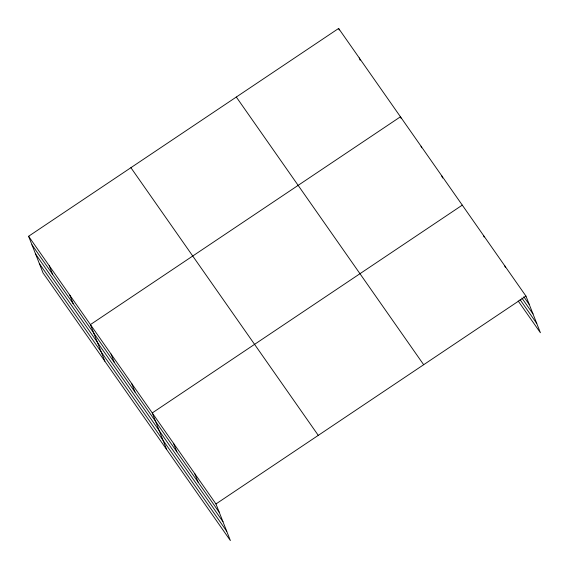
<?xml version="1.0" encoding="UTF-8"?>
<svg xmlns="http://www.w3.org/2000/svg" width="569" height="569" viewBox="0 0 569 569"><rect width="100%" height="100%" fill="white"/><g stroke="black" fill="none" stroke-linecap="round" stroke-linejoin="round"><path stroke-width="0.85" d="M28.599 236.263L215.964 503.949L230.374 540.55L43.016 272.864L28.599 236.263L338.626 28.45L525.984 296.136L540.401 332.737L518.153 300.951M462.284 205.125L152.257 412.938L166.674 449.538M215.964 503.949L525.984 296.136M523.786 296.726L529.348 304.671M521.873 298.042L532.997 313.932M520.066 299.635L536.752 323.477M236.313 97.029L423.677 364.715M130.906 167.684L318.27 435.37M31.956 244.798L219.321 512.484M35.605 254.059L222.97 521.745M39.368 263.603L226.732 531.29M504.753 265.801L505.364 267.352M483.515 235.459L484.127 237.01M441.672 175.679L442.59 178.005M421.06 146.233L421.672 147.784M401.067 118.338L400.455 116.787L90.428 324.6L104.845 361.201M359.231 57.896L360.149 60.222M338.626 28.45L339.231 30.001M194.726 473.614L198.09 482.149M173.495 443.279L176.852 451.807M131.645 383.492L135.009 392.027M111.04 354.046L114.397 362.581M69.816 295.155L73.181 303.69M49.211 265.709L52.568 274.244"/></g></svg>
